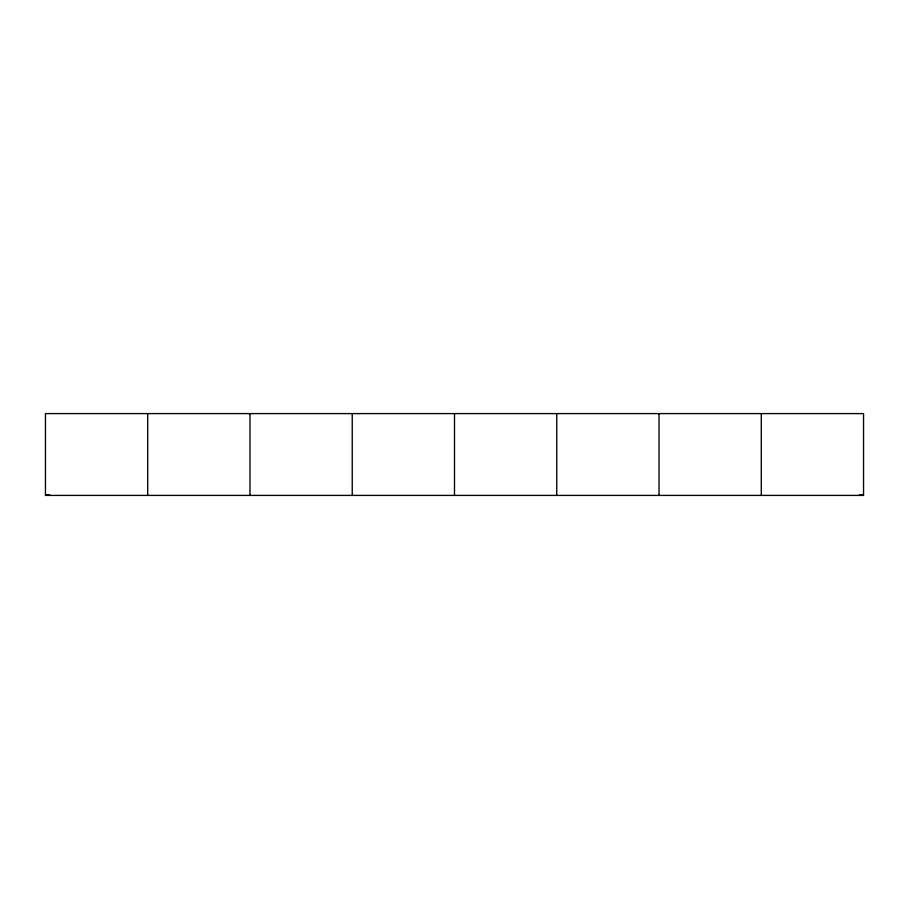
<?xml version="1.0" encoding="UTF-8"?>
<svg xmlns="http://www.w3.org/2000/svg" width="909" height="909" viewBox="0 0 909 909"><rect width="100%" height="100%" fill="white"/><g stroke="black" fill="none" stroke-linecap="round" stroke-linejoin="round"><path stroke-width="1.36" d="M48.211 494.86L45.45 495.405L45.45 413.595L863.55 413.595L863.55 495.405L45.45 495.405L49.688 494.962M859.312 494.962L863.55 495.405L860.789 494.86M761.288 413.595L761.288 495.405M659.025 413.595L659.025 495.405M556.763 413.595L556.763 495.405M454.5 413.595L454.5 495.405M352.238 413.595L352.238 495.405M249.975 413.595L249.975 495.405M147.713 413.595L147.713 495.405"/></g></svg>
